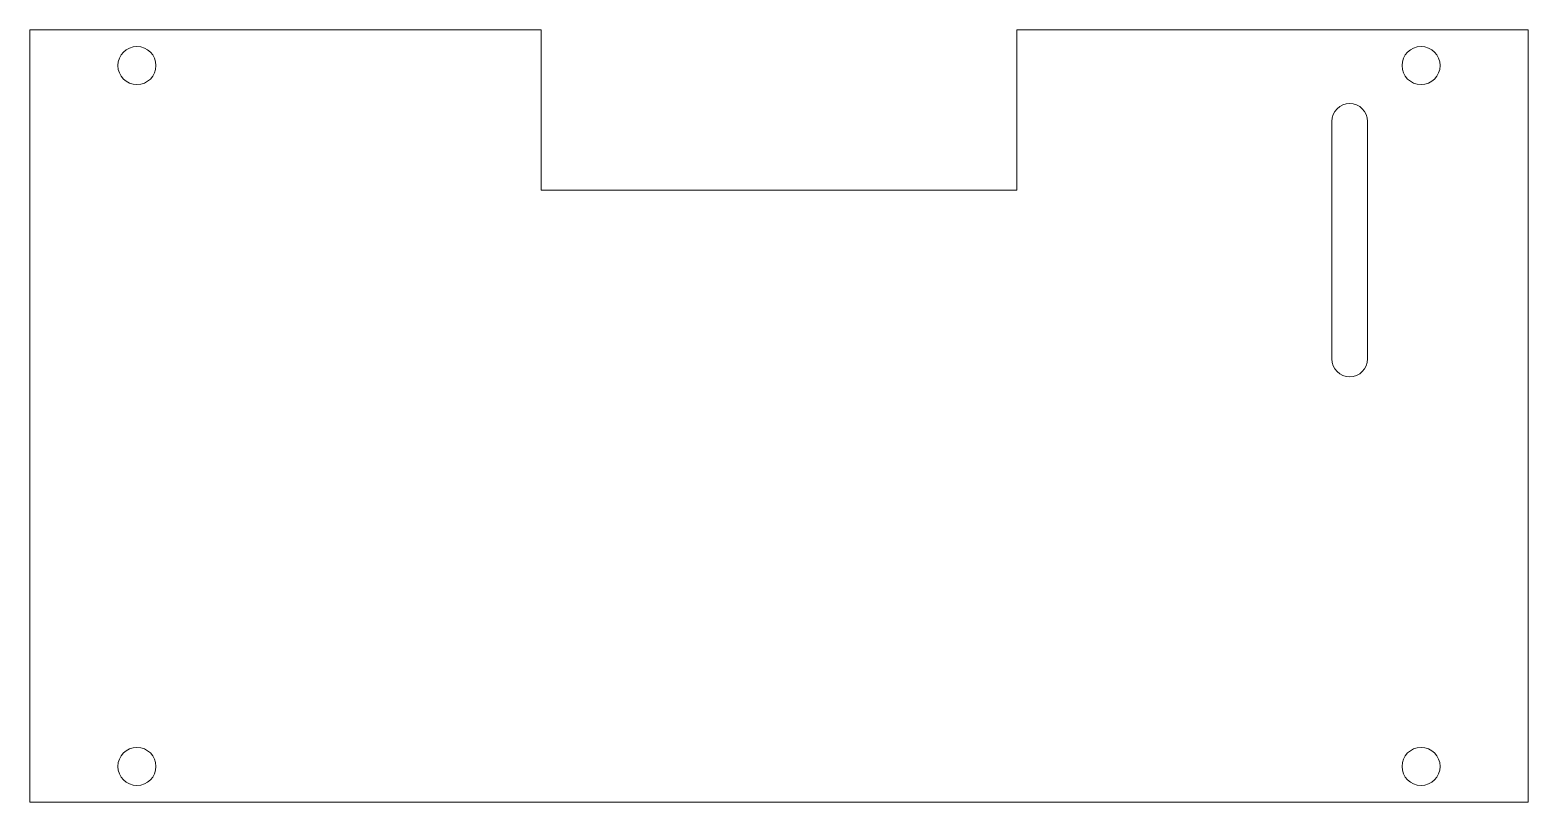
# Model space of a CAD drawing. Header units: millimetres. Extents: x -63 to 63, y 0 to 65.
import ezdxf

# ---------------------------------------------------------------- set-up
doc = ezdxf.new("R2010")
doc.units = ezdxf.units.MM

msp = doc.modelspace()

# ---------------------------------------------------------------- linework, layer by layer
at = {"color": 7, "linetype": 'Continuous', "lineweight": 15}
for p, q in [((-63, 65), (-63, 0)), ((-20, 65), (-63, 65)), ((-20, 51.5), (-20, 65)), ((20, 65), (20, 51.5)), ((63, 65), (20, 65)), ((63, 0), (63, 65)), ((46.5, 37.3), (46.5, 57.3)), ((49.5, 57.3), (49.5, 37.3)), ((20, 51.5), (-20, 51.5)), ((-63, 0), (63, 0))]:
    msp.add_line(p, q, dxfattribs=at)
for centre in [(-54, 62), (54, 62), (-54, 3), (54, 3)]:
    msp.add_circle(centre, 1.6, dxfattribs=at)
for centre, start, end in [((48, 57.3), 0, 180), ((48, 37.3), 180, 0)]:
    msp.add_arc(centre, 1.5, start, end, dxfattribs=at)

doc.saveas('drawing.dxf')
